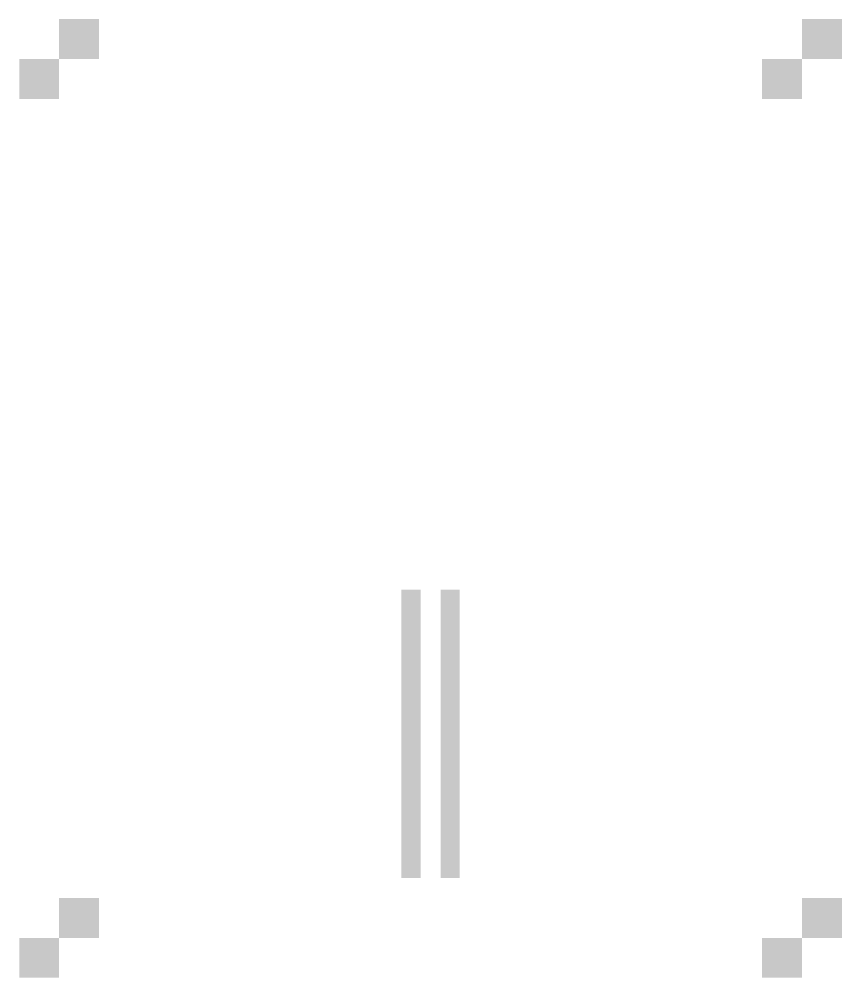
# Model space of a CAD drawing. Header units: millimetres. Extents: x 2.5 to 23.1, y 2.7 to 26.7.
import ezdxf

# ---------------------------------------------------------------- set-up
doc = ezdxf.new("R2010")
doc.units = ezdxf.units.MM
doc.header["$MEASUREMENT"] = 0

msp = doc.modelspace()

# ---------------------------------------------------------------- hatches: boundary and pattern name
h = msp.add_hatch(color=256)
h.dxf.hatch_style = 1
h.paths.add_polyline_path([(3.452, 25.69), (2.452, 25.69), (2.452, 24.69), (3.452, 24.69)])
h.paths.add_polyline_path([(4.452, 26.69), (3.452, 26.69), (3.452, 25.69), (4.452, 25.69)])
h.paths.add_polyline_path([(22.052, 25.69), (21.052, 25.69), (21.052, 24.69), (22.052, 24.69)])
h.paths.add_polyline_path([(23.052, 26.69), (22.052, 26.69), (22.052, 25.69), (23.052, 25.69)])
h.paths.add_polyline_path([(23.052, 4.69), (22.052, 4.69), (22.052, 3.69), (23.052, 3.69)])
h.paths.add_polyline_path([(22.052, 3.69), (21.052, 3.69), (21.052, 2.69), (22.052, 2.69)])
h.paths.add_polyline_path([(3.452, 3.69), (2.452, 3.69), (2.452, 2.69), (3.452, 2.69)])
h.paths.add_polyline_path([(4.452, 4.69), (3.452, 4.69), (3.452, 3.69), (4.452, 3.69)])
h.paths.add_polyline_path([(12.502, 12.332), (12.502, 12.407), (12.023, 12.407), (12.023, 11.19), (12.023, 5.19), (12.502, 5.19), (12.502, 11.19)])
h.paths.add_polyline_path([(13.48, 12.407), (13.002, 12.407), (13.002, 12.332), (13.002, 11.19), (13.002, 5.19), (13.48, 5.19), (13.48, 11.19)])

doc.saveas('drawing.dxf')
